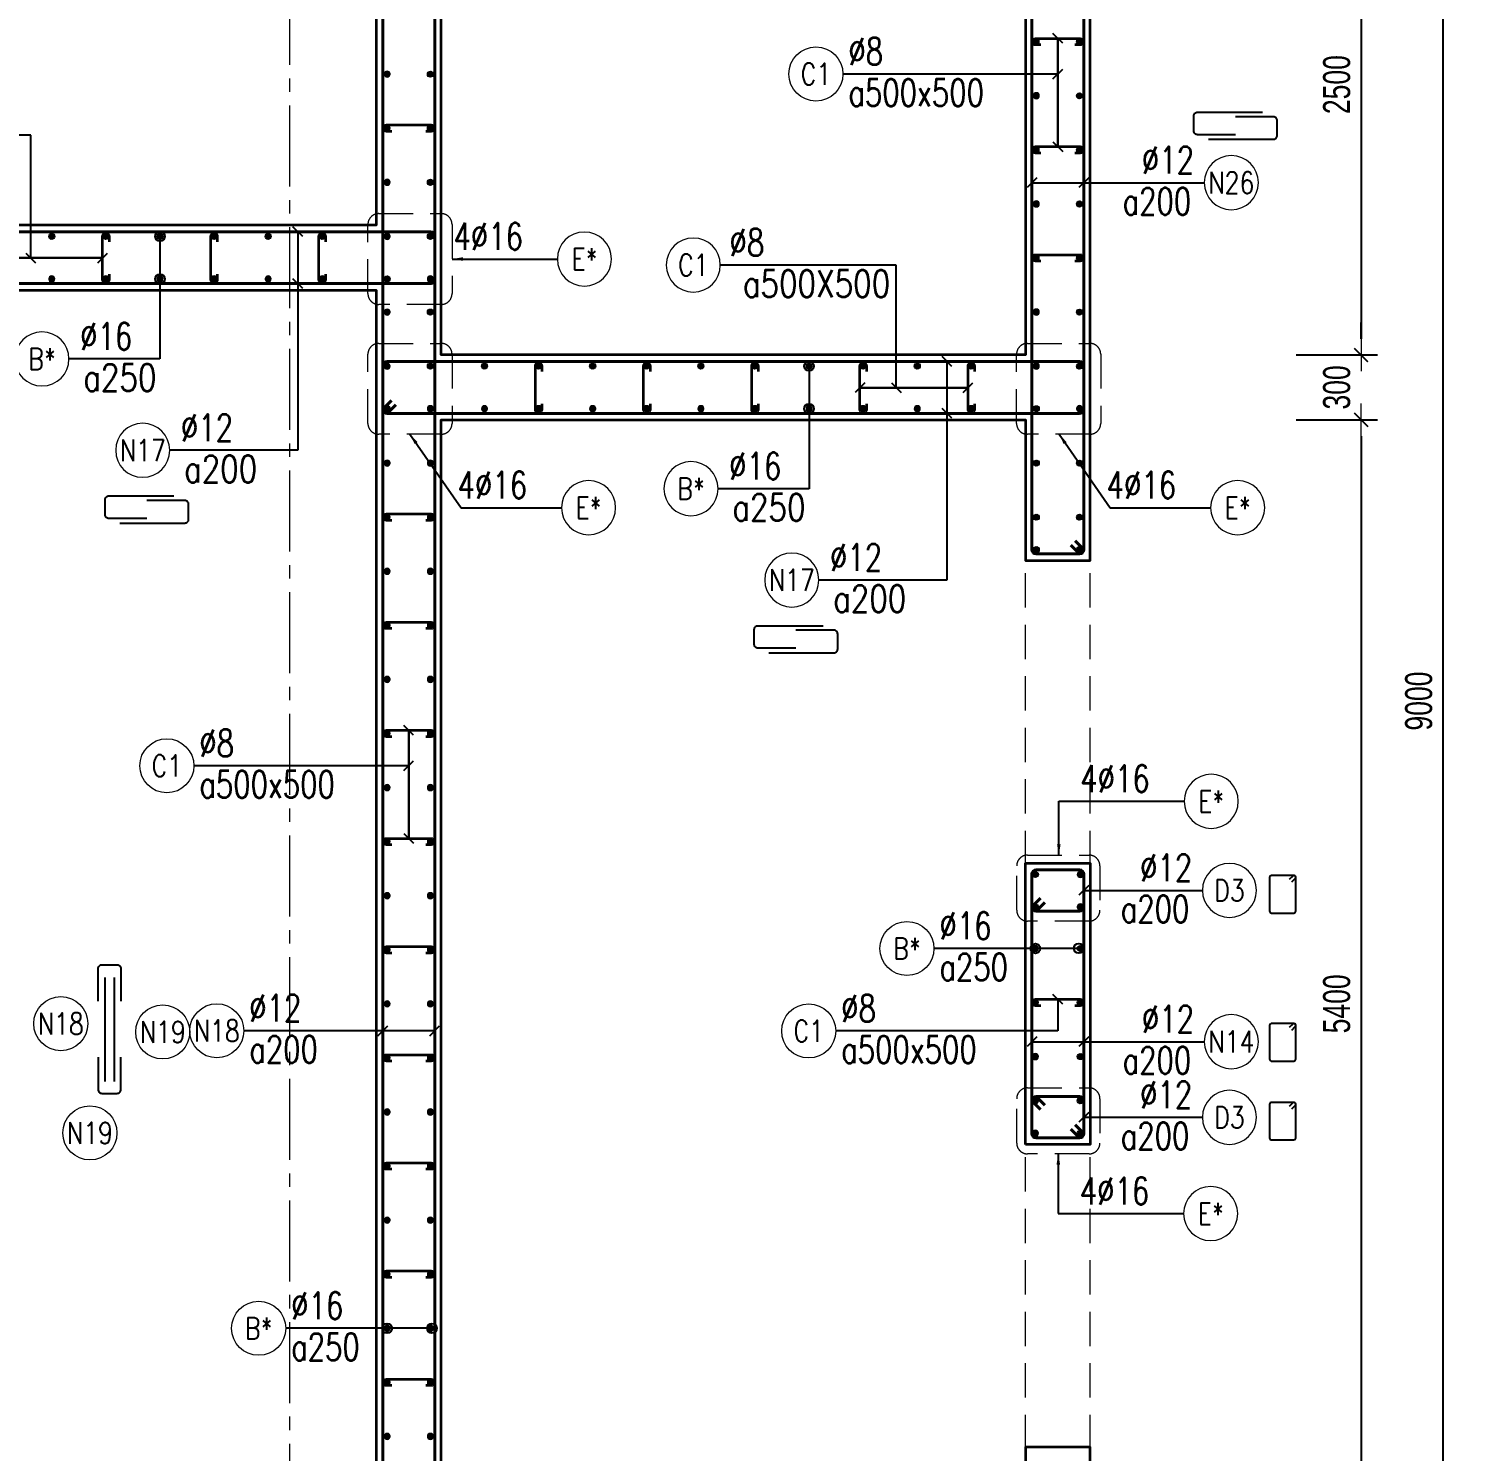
# Model space of a CAD drawing. Header units: millimetres. Extents: x 738475 to 1279438, y -34239 to 156422.
# Drawn here: x 1072451 to 1079064, y 64601 to 71179 of the extents above; entities that cross this region are included whole.
import ezdxf
from ezdxf.enums import TextEntityAlignment as Align

# ---------------------------------------------------------------- set-up
doc = ezdxf.new("R2010")
doc.units = ezdxf.units.MM
doc.header["$MEASUREMENT"] = 0
for name, pattern in [('HIDDEN', [9.525, 6.35, -3.175]), ('HIDDEN2', [4.7625, 3.175, -1.5875]), ('HT_Grid$0$CENTER2', [1.125, 0.75, -0.125, 0.125, -0.125])]:
    doc.linetypes.add(name, pattern=pattern)
doc.layers.get('0').update_dxf_attribs({"lineweight": 20})
doc.layers.get('Defpoints').update_dxf_attribs({"color": 151, "lineweight": 9})
for name, color, linetype in [('Hidden', 9, 'HIDDEN'), ('Leader', 6, 'Continuous'), ('Ligature', 1, 'Continuous')]:
    doc.layers.add(name, color=color, linetype=linetype)
for name, color, linetype, lineweight in [('HT_Grid$0$NDC_S_AXIS', 5, 'HT_Grid$0$CENTER2', 13), ('KC-LEADER', 153, 'Continuous', 18), ('KC-THEP', 6, 'Continuous', 40), ('NDC_S_BEAM', 3, 'HIDDEN2', 20), ('NDC_S_DIM', 1, 'Continuous', 15), ('NDC_S_HIDDEN', 8, 'HIDDEN2', 13), ('NDC_S_LEADER', 1, 'Continuous', 15), ('NDC_S_REBAR', 4, 'Continuous', 35), ('NDC_S_STIRRUP', 4, 'Continuous', 40), ('NDC_S_VN TEXT', 7, 'Continuous', 20), ('NDC_S_WALL', 6, 'Continuous', 35)]:
    doc.layers.add(name, color=color, linetype=linetype, lineweight=lineweight)
doc.styles.add('NDC_ARIAL', font='arial.ttf', dxfattribs={"width": 0.85})
doc.styles.add('NDC_DIM', font='', dxfattribs={"width": 0.75})
doc.styles.add('NDC_EN TXT', font='romans.shx', dxfattribs={"width": 0.8})
doc.styles.get('NDC_DIM').set_extended_font_data('Dotum')
doc.dimstyles.new('NDC_1-50', dxfattribs={"dimscale": 50, "dimtxt": 2.5, "dimasz": 1, "dimexe": 1.5, "dimexo": 0, "dimgap": 0.8, "dimtad": 1, "dimdec": 0, "dimdsep": 46, "dimtxsty": 'NDC_ARIAL', "dimblk": 'DIMMARK', "dimcen": 49999.938995, "dimdle": 1.5, "dimclrd": 1, "dimclre": 1, "dimclrt": 3, "dimadec": 0, "dimazin": 0, "dimtfac": 1, "dimtdec": 0, "dimtix": 1, "dimtmove": 2, "dimatfit": 3, "dimfxl": 1, "dimarcsym": 0})
doc.dimstyles.new('NDC_dim_30', dxfattribs={"dimscale": 30, "dimtxt": 2.5, "dimasz": 1.5, "dimexe": 1.5, "dimexo": 2.5, "dimgap": 1, "dimtad": 1, "dimdec": 0, "dimzin": 0, "dimdsep": 46, "dimtxsty": 'NDC_DIM', "dimblk": 'DIMMARK', "dimcen": 0.09, "dimdle": 1.2, "dimclrd": 1, "dimclre": 1, "dimclrt": 3, "dimadec": 0, "dimazin": 0, "dimtfac": 1, "dimtdec": 0, "dimtix": 1, "dimtofl": 0, "dimtmove": 0, "dimatfit": 3, "dimfxl": 6, "dimfxlon": 1, "dimtolj": 1, "dimtzin": 0, "dimarcsym": 0})
doc.dimstyles.new('NDC_dim_50', dxfattribs={"dimscale": 50, "dimtxt": 2.5, "dimasz": 1.5, "dimexe": 1.5, "dimexo": 2.5, "dimgap": 1, "dimtad": 1, "dimdec": 0, "dimzin": 0, "dimdsep": 46, "dimtxsty": 'NDC_DIM', "dimblk": 'DIMMARK', "dimcen": 0.09, "dimdle": 1.2, "dimclrd": 1, "dimclre": 1, "dimclrt": 3, "dimadec": 0, "dimazin": 0, "dimtfac": 1, "dimtdec": 0, "dimtix": 1, "dimtofl": 0, "dimtmove": 0, "dimatfit": 3, "dimfxl": 6, "dimfxlon": 1, "dimtolj": 1, "dimtzin": 0, "dimarcsym": 0})

# ---------------------------------------------------------------- blocks, each defined once
blk = doc.blocks.new('THEP')
at = {"layer": 'KC-LEADER', "color": 6}
blk.add_circle((0, 0), 14, dxfattribs=at)
at = {"layer": 'KC-THEP'}
for p, q in [((-14, 0), (14, 0)), ((9.9, 9.9), (-9.9, -9.9)), ((-9.9, 9.9), (9.9, -9.9)), ((0, 14), (0, -14))]:
    blk.add_line(p, q, dxfattribs=at)
blk = doc.blocks.new('DIMMARK')
at = {"layer": 'NDC_S_DIM', "color": 1}
blk.add_line((-1.5, 0), (1, 0), dxfattribs=at)
at = {"layer": 'NDC_S_DIM', "color": 2, "const_width": 0.1}
blk.add_lwpolyline([(-0.424, -0.424), (0.424, 0.424)], dxfattribs=at)
blk = doc.blocks.new('*U10')
blk.add_circle((2.5, 0), 2.5)
at = {"layer": 'NDC_S_VN TEXT', "color": 3, "style": 'NDC_EN TXT'}
for tag, width, p in [('DK2', 0.75, (-0.85, 0.85)), ('KC2', 0.8, (-0.85, -2.97))]:
    blk.add_attdef(tag, text='', height=2.5, dxfattribs=dict(at, width=width)).set_placement(p, align=Align.RIGHT)
at = {"layer": 'NDC_S_VN TEXT', "color": 7, "style": 'NDC_EN TXT', "width": 0.8}
blk.add_attdef('SH3', text='', height=2, dxfattribs=at).set_placement((2.5, 0), align=Align.MIDDLE)
blk = doc.blocks.new('A$C72321851')
at = {"layer": 'Ligature'}
for points in [[(-60.9, -129.3), (-60.9, 170.9, -0.414214), (-43.3, 188.5), (25.8, 188.5, -0.414214), (43.4, 170.9), (43.4, -4.3)], [(-39.7, -4.3), (-39.7, -179.5, 0.414214), (-22.1, -197.1), (47, -197.1, 0.414214), (64.6, -179.5), (64.6, 120.7)]]:
    blk.add_lwpolyline(points, format="xyb", dxfattribs=at)
blk = doc.blocks.new('*U13')
blk.add_circle((-2.5, 0), 2.5)
at = {"layer": 'NDC_S_VN TEXT', "color": 3, "style": 'NDC_EN TXT', "width": 0.75}
blk.add_attdef('DK1', (0.5, 0.85), '', height=2.5, dxfattribs=at)
at = {"layer": 'NDC_S_VN TEXT', "color": 7, "style": 'NDC_EN TXT', "width": 0.8}
blk.add_attdef('SH2', text='', height=2, dxfattribs=at).set_placement((-2.5, 0), align=Align.MIDDLE)
blk = doc.blocks.new('*U11')
blk.add_circle((-2.5, 0), 2.5)
at = {"layer": 'NDC_S_VN TEXT', "color": 3, "style": 'NDC_EN TXT', "width": 0.75}
for tag, p in [('DK1', (0.5, 0.85)), ('KC1', (0.5, -2.97))]:
    blk.add_attdef(tag, p, '', height=2.5, dxfattribs=at)
at = {"layer": 'NDC_S_VN TEXT', "color": 7, "style": 'NDC_EN TXT', "width": 0.8}
blk.add_attdef('SH2', text='', height=2, dxfattribs=at).set_placement((-2.5, 0), align=Align.MIDDLE)
blk = doc.blocks.new('*U12')
blk.add_circle((-2.5, 0), 2.5)
at = {"layer": 'NDC_S_VN TEXT', "color": 3, "style": 'NDC_EN TXT', "width": 0.75}
for tag, p in [('DK1', (0.5, 0.85)), ('KC1', (0.5, -2.97))]:
    blk.add_attdef(tag, p, '', height=2.5, dxfattribs=at)
at = {"layer": 'NDC_S_VN TEXT', "color": 7, "style": 'NDC_EN TXT', "width": 0.8}
blk.add_attdef('SH2', text='', height=2, dxfattribs=at).set_placement((-2.5, 0), align=Align.MIDDLE)
blk = doc.blocks.new('A$C7BC65A55')
at = {"layer": 'Ligature'}
for p, q in [((-15.2, 372, 0), (-15.2, 38.5, 0)), ((15.2, 372, 0), (15.2, 38.5, 0))]:
    blk.add_line(p, q, dxfattribs=at)
for points in [[(-36.2, 296.5), (-36.2, 400.9, -0.414214), (-24, 413.1), (24, 413.1, -0.414214), (36.2, 400.9), (36.2, 296.5)], [(-36.2, 116.5), (-36.2, 12.2, 0.414214), (-24, 0), (24, 0, 0.414214), (36.2, 12.2), (36.2, 116.5)]]:
    blk.add_lwpolyline(points, format="xyb", dxfattribs=at)
blk = doc.blocks.new('*D657')
at = {"layer": 'Defpoints', "color": 0, "transparency": 16777216}
for p in [(1077358.2, 68801.7), (1077058.2, 64051.7), (1077358.2, 62389.7)]:
    blk.add_point(p, dxfattribs=at)
at = {"layer": 'NDC_S_DIM', "color": 1, "lineweight": -2, "transparency": 16777216}
for p, q in [((1077058.2, 62689.7), (1077058.2, 62314.7)), ((1077358.2, 62689.7), (1077358.2, 62314.7)), ((1076983.2, 62389.7), (1076908.2, 62389.7)), ((1077433.2, 62389.7), (1077508.2, 62389.7))]:
    blk.add_line(p, q, dxfattribs=at)
at = {"layer": 'NDC_S_DIM', "color": 1, "lineweight": -2, "transparency": 16777216, "xscale": 75, "yscale": 75, "zscale": 75}
blk.add_blockref('DIMMARK', (1077058.2, 62389.7), dxfattribs=at)
at = {"layer": 'NDC_S_DIM', "color": 1, "lineweight": -2, "transparency": 16777216, "xscale": 75, "yscale": 75, "zscale": 75, "rotation": 180}
blk.add_blockref('DIMMARK', (1077358.2, 62389.7), dxfattribs=at)
at = {"layer": 'NDC_S_DIM', "color": 3, "transparency": 16777216, "insert": (1077208.2, 62502.3), "char_height": 125, "attachment_point": 5, "style": 'NDC_DIM'}
blk.add_mtext('\\A1;300', dxfattribs=at)
blk = doc.blocks.new('*D664')
at = {"layer": 'Defpoints', "color": 0, "transparency": 16777216}
for p in [(1077358.2, 72570), (1078989.1, 72570), (1077358.2, 63570)]:
    blk.add_point(p, dxfattribs=at)
at = {"layer": 'NDC_S_DIM', "color": 1, "lineweight": -2, "transparency": 16777216}
for p, q in [((1078689.1, 72570), (1079064.1, 72570)), ((1078989.1, 63645), (1078989.1, 72495)), ((1078689.1, 63570), (1079064.1, 63570))]:
    blk.add_line(p, q, dxfattribs=at)
at = {"layer": 'NDC_S_DIM', "color": 1, "lineweight": -2, "transparency": 16777216, "xscale": 75, "yscale": 75, "zscale": 75}
for p, rotation in [((1078989.1, 72570), 90), ((1078989.1, 63570), 270)]:
    blk.add_blockref('DIMMARK', p, dxfattribs=dict(at, rotation=rotation))
at = {"layer": 'NDC_S_DIM', "color": 3, "transparency": 16777216, "insert": (1078876.5, 68070), "char_height": 125, "attachment_point": 5, "rotation": 90, "style": 'NDC_DIM'}
blk.add_mtext('\\A1;9000', dxfattribs=at)
blk = doc.blocks.new('*D685')
at = {"layer": 'Defpoints', "color": 0, "ltscale": 200, "transparency": 16777216}
for p in [(1077058.2, 72170), (1077058.2, 69670), (1078610, 69670)]:
    blk.add_point(p, dxfattribs=at)
at = {"layer": 'NDC_S_DIM', "color": 1, "lineweight": -2, "ltscale": 200, "transparency": 16777216}
for p, q in [((1078310, 72170), (1078685, 72170)), ((1078610, 72095), (1078610, 69745)), ((1078310, 69670), (1078685, 69670))]:
    blk.add_line(p, q, dxfattribs=at)
at = {"layer": 'NDC_S_DIM', "color": 1, "lineweight": -2, "ltscale": 200, "transparency": 16777216, "xscale": 75, "yscale": 75, "zscale": 75}
for p, rotation in [((1078610, 72170), 90), ((1078610, 69670), 270)]:
    blk.add_blockref('DIMMARK', p, dxfattribs=dict(at, rotation=rotation))
at = {"layer": 'NDC_S_DIM', "color": 3, "ltscale": 200, "transparency": 16777216, "insert": (1078497.4, 70920), "char_height": 125, "attachment_point": 5, "rotation": 90, "style": 'NDC_DIM'}
blk.add_mtext('\\A1;2500', dxfattribs=at)
blk = doc.blocks.new('*D686')
at = {"layer": 'Defpoints', "color": 0, "ltscale": 200, "transparency": 16777216}
for p in [(1077058.2, 69670), (1077058.2, 69370), (1078610, 69370)]:
    blk.add_point(p, dxfattribs=at)
at = {"layer": 'NDC_S_DIM', "color": 1, "lineweight": -2, "ltscale": 200, "transparency": 16777216}
for p, q in [((1078610, 69745), (1078610, 69820)), ((1078310, 69670), (1078685, 69670)), ((1078310, 69370), (1078685, 69370)), ((1078610, 69295), (1078610, 69220))]:
    blk.add_line(p, q, dxfattribs=at)
at = {"layer": 'NDC_S_DIM', "color": 1, "lineweight": -2, "ltscale": 200, "transparency": 16777216, "xscale": 75, "yscale": 75, "zscale": 75}
for p, rotation in [((1078610, 69670), 270), ((1078610, 69370), 90)]:
    blk.add_blockref('DIMMARK', p, dxfattribs=dict(at, rotation=rotation))
at = {"layer": 'NDC_S_DIM', "color": 3, "ltscale": 200, "transparency": 16777216, "insert": (1078497.4, 69520), "char_height": 125, "attachment_point": 5, "rotation": 90, "style": 'NDC_DIM'}
blk.add_mtext('\\A1;300', dxfattribs=at)
blk = doc.blocks.new('*D687')
at = {"layer": 'Defpoints', "color": 0, "ltscale": 200, "transparency": 16777216}
for p in [(1077058.2, 69370), (1077058.2, 63970), (1078610, 63970)]:
    blk.add_point(p, dxfattribs=at)
at = {"layer": 'NDC_S_DIM', "color": 1, "lineweight": -2, "ltscale": 200, "transparency": 16777216}
for p, q in [((1078310, 69370), (1078685, 69370)), ((1078610, 69295), (1078610, 64045)), ((1078310, 63970), (1078685, 63970))]:
    blk.add_line(p, q, dxfattribs=at)
at = {"layer": 'NDC_S_DIM', "color": 1, "lineweight": -2, "ltscale": 200, "transparency": 16777216, "xscale": 75, "yscale": 75, "zscale": 75}
for p, rotation in [((1078610, 69370), 90), ((1078610, 63970), 270)]:
    blk.add_blockref('DIMMARK', p, dxfattribs=dict(at, rotation=rotation))
at = {"layer": 'NDC_S_DIM', "color": 3, "ltscale": 200, "transparency": 16777216, "insert": (1078497.4, 66670), "char_height": 125, "attachment_point": 5, "rotation": 90, "style": 'NDC_DIM'}
blk.add_mtext('\\A1;5400', dxfattribs=at)

msp = doc.modelspace()

# ---------------------------------------------------------------- linework, layer by layer
for centre in [(1072599.925, 66578.44), (1073070.894, 66540.28), (1072734.373, 66073.437)]:
    msp.add_circle(centre, 125)
at = {"layer": 'HT_Grid$0$NDC_S_AXIS', "ltscale": 500}
msp.add_line((1073658.224, 62011.44), (1073658.224, 74287.554), dxfattribs=at)
at = {"layer": 'Ligature'}
for points in [[(1078289.414, 67233.525), (1078305.379, 67249.491, 0.66817864), (1078299.606, 67263.429), (1078194.977, 67263.429, 0.41421356), (1078186.812, 67255.264), (1078186.812, 67098.156, 0.41421356), (1078194.977, 67089.992), (1078299.606, 67089.992, 0.41421356), (1078307.771, 67098.156), (1078307.771, 67255.264, 0.66817864), (1078293.833, 67261.037), (1078277.867, 67245.071)], [(1078289.385, 66549.096), (1078305.351, 66565.061, 0.66817864), (1078299.578, 66579), (1078194.949, 66579, 0.41421356), (1078186.784, 66570.835), (1078186.784, 66413.727, 0.41421356), (1078194.949, 66405.562), (1078299.578, 66405.562, 0.41421356), (1078307.743, 66413.727), (1078307.743, 66570.835, 0.66817864), (1078293.804, 66576.608), (1078277.839, 66560.642)], [(1078289.385, 66184.495), (1078305.351, 66200.46, 0.66817864), (1078299.578, 66214.399), (1078194.949, 66214.399, 0.41421356), (1078186.784, 66206.234), (1078186.784, 66049.126, 0.41421356), (1078194.949, 66040.961), (1078299.578, 66040.961, 0.41421356), (1078307.743, 66049.126), (1078307.743, 66206.234, 0.66817864), (1078293.804, 66212.007), (1078277.839, 66196.041)]]:
    msp.add_lwpolyline(points, format="xyb", dxfattribs=at)
at = {"layer": 'NDC_S_BEAM', "ltscale": 50}
for p, q in [((1077058.224, 67311.705), (1077058.224, 68711.705)), ((1077358.224, 67311.705), (1077358.224, 68711.705)), ((1077058.224, 64611.705), (1077058.224, 66011.705)), ((1077358.224, 64611.705), (1077358.224, 66011.705))]:
    msp.add_line(p, q, dxfattribs=at)
at = {"layer": 'NDC_S_HIDDEN', "ltscale": 50}
for points in [[(1074069.271, 70323.449), (1074358.224, 70323.449, -0.41421356), (1074408.224, 70273.449), (1074408.224, 69953.711, -0.41421356), (1074358.224, 69903.711), (1074069.271, 69903.711, -0.41421356), (1074019.271, 69953.711), (1074019.271, 70273.449, -0.41421356)], [(1074069.271, 69723.449), (1074358.224, 69723.449, -0.41421356), (1074408.224, 69673.449), (1074408.224, 69353.711, -0.41421356), (1074358.224, 69303.711), (1074069.271, 69303.711, -0.41421356), (1074019.271, 69353.711), (1074019.271, 69673.449, -0.41421356)], [(1077067.389, 69723.449), (1077356.342, 69723.449, -0.41421356), (1077406.342, 69673.449), (1077406.342, 69353.711, -0.41421356), (1077356.342, 69303.711), (1077067.389, 69303.711, -0.41421356), (1077017.389, 69353.711), (1077017.389, 69673.449, -0.41421356)], [(1077067.957, 67357.65), (1077352.714, 67357.65, -0.41421356), (1077402.714, 67307.65), (1077402.714, 67102.643, -0.41421356), (1077352.714, 67052.643), (1077067.957, 67052.643, -0.41421356), (1077017.957, 67102.643), (1077017.957, 67307.65, -0.41421356)], [(1077067.957, 66281.54), (1077352.714, 66281.54, -0.41421356), (1077402.714, 66231.54), (1077402.714, 66026.532, -0.41421356), (1077352.714, 65976.532), (1077067.957, 65976.532, -0.41421356), (1077017.957, 66026.532), (1077017.957, 66231.54, -0.41421356)]]:
    msp.add_lwpolyline(points, format="xyb", close=True, dxfattribs=at)
at = {"layer": 'NDC_S_REBAR'}
for points in [[(1077129.762, 71103.464), (1077104.762, 71103.464, -1), (1077104.762, 71133.464), (1077311.786, 71133.464, -1), (1077311.786, 71103.464), (1077286.786, 71103.464)], [(1074129.651, 70703.464), (1074104.651, 70703.464, -1), (1074104.651, 70733.464), (1074311.675, 70733.464, -1), (1074311.675, 70703.464), (1074286.675, 70703.464)], [(1077129.762, 70603.464), (1077104.762, 70603.464, -1), (1077104.762, 70633.464), (1077311.786, 70633.464, -1), (1077311.786, 70603.464), (1077286.786, 70603.464)], [(1072823.224, 70043.464), (1072823.224, 70018.464, -1), (1072793.224, 70018.464), (1072793.224, 70218.464, -1), (1072823.224, 70218.464), (1072823.224, 70193.464)], [(1073323.224, 70043.464), (1073323.224, 70018.464, -1), (1073293.224, 70018.464), (1073293.224, 70218.464, -1), (1073323.224, 70218.464), (1073323.224, 70193.464)], [(1073823.224, 70043.464), (1073823.224, 70018.464, -1), (1073793.224, 70018.464), (1073793.224, 70218.464, -1), (1073823.224, 70218.464), (1073823.224, 70193.464)], [(1077129.762, 70103.464), (1077104.762, 70103.464, -1), (1077104.762, 70133.464), (1077311.786, 70133.464, -1), (1077311.786, 70103.464), (1077286.786, 70103.464)], [(1074823.224, 69443.464), (1074823.224, 69418.464, -1), (1074793.224, 69418.464), (1074793.224, 69618.464, -1), (1074823.224, 69618.464), (1074823.224, 69593.464)], [(1075323.224, 69443.464), (1075323.224, 69418.464, -1), (1075293.224, 69418.464), (1075293.224, 69618.464, -1), (1075323.224, 69618.464), (1075323.224, 69593.464)], [(1075823.224, 69443.464), (1075823.224, 69418.464, -1), (1075793.224, 69418.464), (1075793.224, 69618.464, -1), (1075823.224, 69618.464), (1075823.224, 69593.464)], [(1076323.224, 69443.464), (1076323.224, 69418.464, -1), (1076293.224, 69418.464), (1076293.224, 69618.464, -1), (1076323.224, 69618.464), (1076323.224, 69593.464)], [(1076823.224, 69443.464), (1076823.224, 69418.464, -1), (1076793.224, 69418.464), (1076793.224, 69618.464, -1), (1076823.224, 69618.464), (1076823.224, 69593.464)], [(1074129.762, 68905.011), (1074104.762, 68905.011, -1), (1074104.762, 68935.011), (1074311.786, 68935.011, -1), (1074311.786, 68905.011), (1074286.786, 68905.011)], [(1074129.762, 68405.011), (1074104.762, 68405.011, -1), (1074104.762, 68435.011), (1074311.786, 68435.011, -1), (1074311.786, 68405.011), (1074286.786, 68405.011)], [(1074129.762, 67905.011), (1074104.762, 67905.011, -1), (1074104.762, 67935.011), (1074311.786, 67935.011, -1), (1074311.786, 67905.011), (1074286.786, 67905.011)], [(1074129.762, 67405.011), (1074104.762, 67405.011, -1), (1074104.762, 67435.011), (1074311.786, 67435.011, -1), (1074311.786, 67405.011), (1074286.786, 67405.011)], [(1074129.762, 66905.011), (1074104.762, 66905.011, -1), (1074104.762, 66935.011), (1074311.786, 66935.011, -1), (1074311.786, 66905.011), (1074286.786, 66905.011)], [(1077129.712, 66660.988), (1077104.712, 66660.988, -1), (1077104.712, 66690.988), (1077311.736, 66690.988, -1), (1077311.736, 66660.988), (1077286.736, 66660.988)], [(1074129.762, 66405.011), (1074104.762, 66405.011, -1), (1074104.762, 66435.011), (1074311.786, 66435.011, -1), (1074311.786, 66405.011), (1074286.786, 66405.011)], [(1074129.762, 65905.011), (1074104.762, 65905.011, -1), (1074104.762, 65935.011), (1074311.786, 65935.011, -1), (1074311.786, 65905.011), (1074286.786, 65905.011)], [(1074129.762, 65405.011), (1074104.762, 65405.011, -1), (1074104.762, 65435.011), (1074311.786, 65435.011, -1), (1074311.786, 65405.011), (1074286.786, 65405.011)], [(1074129.762, 64905.011), (1074104.762, 64905.011, -1), (1074104.762, 64935.011), (1074311.786, 64935.011, -1), (1074311.786, 64905.011), (1074286.786, 64905.011)]]:
    msp.add_lwpolyline(points, format="xyb", dxfattribs=at)
at = {"layer": 'NDC_S_STIRRUP'}
for points in [[(1074288.224, 63560.011), (1074328.224, 63520.011, -0.41421356), (1074308.224, 63500.011), (1074108.224, 63500.011, -0.41421356), (1074088.224, 63520.011), (1074088.224, 72620.011, -0.41421356), (1074108.224, 72640.011), (1074308.224, 72640.011, -0.41421356), (1074328.224, 72620.011), (1074328.224, 63520.011, -0.41421356), (1074308.224, 63500.011), (1074268.224, 63540.011)], [(1077288.224, 68810.011), (1077328.224, 68770.011, -0.41421356), (1077308.224, 68750.011), (1077108.224, 68750.011, -0.41421356), (1077088.224, 68770.011), (1077088.224, 72620.011, -0.41421356), (1077108.224, 72640.011), (1077308.224, 72640.011, -0.41421356), (1077328.224, 72620.011), (1077328.224, 68770.011, -0.41421356), (1077308.224, 68750.011), (1077268.224, 68790.011)], [(1071048.224, 70040.011), (1071008.224, 70000.011, -0.41421356), (1070988.224, 70020.011), (1070988.224, 70220.011, -0.41421356), (1071008.224, 70240.011), (1074308.196, 70240.011, -0.41421356), (1074328.196, 70220.011), (1074328.196, 70020.011, -0.41435759), (1074308.196, 70000.011), (1071008.224, 70000.011, -0.41421356), (1070988.224, 70020.011), (1071028.224, 70060.011)], [(1074148.224, 69440.011), (1074108.224, 69400.011, -0.41421356), (1074088.224, 69420.011), (1074088.224, 69620.011, -0.41421356), (1074108.224, 69640.011), (1077308.224, 69640.011, -0.41421356), (1077328.224, 69620.011), (1077328.224, 69420.011, -0.41435759), (1077308.224, 69400.011), (1074108.224, 69400.011, -0.41421356), (1074088.224, 69420.011), (1074128.224, 69460.011)], [(1077128.224, 67159.041), (1077088.224, 67119.041, 0.41421356), (1077108.224, 67099.041), (1077308.224, 67099.041, 0.41421356), (1077328.224, 67119.041), (1077328.224, 67270.011, 0.41421356), (1077308.224, 67290.011), (1077108.224, 67290.011, 0.41421356), (1077088.224, 67270.011), (1077088.224, 67119.041, 0.41421356), (1077108.224, 67099.041), (1077148.224, 67139.041)], [(1077288.252, 66110.011), (1077328.252, 66070.011, -0.41421356), (1077308.252, 66050.011), (1077108.252, 66050.011, -0.41421356), (1077088.252, 66070.011), (1077088.252, 67270.011, -0.41421356), (1077108.252, 67290.011), (1077308.252, 67290.011, -0.41421356), (1077328.252, 67270.011), (1077328.252, 66070.011, -0.41421356), (1077308.252, 66050.011), (1077268.252, 66090.011)], [(1077128.224, 66180.981), (1077088.224, 66220.981, -0.41421356), (1077108.224, 66240.981), (1077308.224, 66240.981, -0.41421356), (1077328.224, 66220.981), (1077328.224, 66070.011, -0.41421356), (1077308.224, 66050.011), (1077108.224, 66050.011, -0.41421356), (1077088.224, 66070.011), (1077088.224, 66220.981, -0.41421356), (1077108.224, 66240.981), (1077148.224, 66200.981)]]:
    msp.add_lwpolyline(points, format="xyb", dxfattribs=at)
at = {"layer": 'NDC_S_WALL'}
for points in [[(1069758.224, 63470.011), (1077358.224, 63470.011), (1077358.224, 64620.011), (1077058.224, 64620.011), (1077058.224, 63970.011), (1074358.224, 63970.011), (1074358.224, 69370.011), (1077058.224, 69370.011), (1077058.224, 68720.011), (1077358.224, 68720.011), (1077358.224, 72670.011), (1076258.224, 72670.011), (1076258.224, 72170.011), (1077058.224, 72170.011), (1077058.224, 69670.011), (1074358.224, 69670.011), (1074358.224, 72170.011), (1075158.224, 72170.011), (1075158.224, 72670.011), (1073108.224, 72670.011), (1073108.224, 72170.011), (1074058.224, 72170.011), (1074058.224, 70270.011), (1071258.224, 70270.011)], [(1071258.224, 69970.011), (1074058.224, 69970.011), (1074058.224, 63970.011), (1069758.224, 63970.011)], [(1077058.224, 66020.011), (1077058.224, 67320.011), (1077358.224, 67320.011), (1077358.224, 66020.011), (1077058.224, 66020.011)]]:
    msp.add_lwpolyline(points, dxfattribs=at)

# ---------------------------------------------------------------- block references
at = {"layer": 'Hidden', "xscale": 1.44, "yscale": 1.44, "zscale": 1.44}
msp.add_blockref('A$C7BC65A55', (1072825.005, 66256.16, 0.03), dxfattribs=at)
at = {"layer": 'KC-THEP', "xscale": -1}
for p, rotation in [((1077108.224, 71118.464), 170.331435563619), ((1074108.224, 70968.464), 170.331435563619), ((1077108.224, 70868.464), 170.331435563619), ((1074108.224, 70718.464), 170.331435563619), ((1077108.224, 70618.464), 170.331435563619), ((1074108.224, 70468.464), 170.331435563619), ((1077108.224, 70368.464), 170.331435563619), ((1074108.224, 70218.464), 170.331435563619), ((1077108.224, 70118.464), 170.331435563619), ((1072558.224, 70021.557), 350.3314355636191), ((1072808.224, 70021.557), 350.3314355636191), ((1073058.224, 70021.557), 350.3314355636191), ((1073308.224, 70021.557), 350.3314355636191), ((1073558.224, 70021.557), 350.3314355636191), ((1073808.224, 70021.557), 350.3314355636191), ((1074308.196, 70021.858), 170.331435563619), ((1074108.252, 69868.163), 350.3314355636191), ((1077108.224, 69868.464), 170.331435563619), ((1074108.252, 69618.163), 350.3314355636191), ((1077108.224, 69618.464), 170.331435563619), ((1074308.224, 69421.557), 350.3314355636191), ((1074558.224, 69421.557), 350.3314355636191), ((1074808.224, 69421.557), 350.3314355636191), ((1075058.224, 69421.557), 350.3314355636191), ((1075308.224, 69421.557), 350.3314355636191), ((1075558.224, 69421.557), 350.3314355636191), ((1075808.224, 69421.557), 350.3314355636191), ((1076058.224, 69421.557), 350.3314355636191), ((1076308.224, 69421.557), 350.3314355636191), ((1076558.224, 69421.557), 350.3314355636191), ((1076808.224, 69421.557), 350.3314355636191), ((1077308.196, 69421.858), 170.331435563619), ((1074108.335, 69170.011), 350.3314355636191), ((1074308.335, 69170.011), 350.3314355636191), ((1074108.335, 68920.011), 350.3314355636191), ((1074308.335, 68920.011), 350.3314355636191), ((1074108.335, 68670.011), 350.3314355636191), ((1074308.335, 68670.011), 350.3314355636191), ((1074108.335, 68420.011), 350.3314355636191), ((1074308.335, 68420.011), 350.3314355636191), ((1074108.335, 68170.011), 350.3314355636191), ((1074308.335, 68170.011), 350.3314355636191), ((1074108.335, 67920.011), 350.3314355636191), ((1074308.335, 67920.011), 350.3314355636191), ((1074108.335, 67670.011), 350.3314355636191), ((1074308.335, 67670.011), 350.3314355636191), ((1074108.335, 67420.011), 350.3314355636191), ((1074308.335, 67420.011), 350.3314355636191), ((1077311.736, 67268.162), 170.331435563619), ((1074108.335, 67170.011), 350.3314355636191), ((1074308.335, 67170.011), 350.3314355636191), ((1077311.736, 67118.162), 170.331435563619), ((1074108.335, 66920.011), 350.3314355636191), ((1074308.335, 66920.011), 350.3314355636191), ((1077104.712, 66925.988), 350.3314355636191), ((1074108.335, 66670.011), 350.3314355636191), ((1074308.335, 66670.011), 350.3314355636191), ((1077104.712, 66675.988), 350.3314355636191), ((1074108.335, 66420.011), 350.3314355636191), ((1074308.335, 66420.011), 350.3314355636191), ((1077104.712, 66425.988), 350.3314355636191), ((1077104.712, 66221.859), 350.3314355636191), ((1074108.335, 66170.011), 350.3314355636191), ((1074308.335, 66170.011), 350.3314355636191), ((1077104.712, 66071.859), 350.3314355636191), ((1074108.335, 65920.011), 350.3314355636191), ((1074308.335, 65920.011), 350.3314355636191), ((1074108.335, 65670.011), 350.3314355636191), ((1074308.335, 65670.011), 350.3314355636191), ((1074108.335, 65420.011), 350.3314355636191), ((1074308.335, 65420.011), 350.3314355636191), ((1074108.335, 65170.011), 350.3314355636191), ((1074308.335, 65170.011), 350.3314355636191), ((1074108.335, 64920.011), 350.3314355636191), ((1074308.335, 64920.011), 350.3314355636191), ((1074108.335, 64670.011), 350.3314355636191), ((1074308.335, 64670.011), 350.3314355636191)]:
    msp.add_blockref('THEP', p, dxfattribs=dict(at, rotation=rotation))
at = {"layer": 'KC-THEP'}
for p, rotation in [((1077308.196, 71118.163), 9.66856443638095), ((1074308.196, 70968.163), 9.66856443638095), ((1077308.196, 70868.163), 9.66856443638095), ((1074308.196, 70718.163), 9.66856443638095), ((1077308.196, 70618.163), 9.66856443638095), ((1074308.196, 70468.163), 9.66856443638095), ((1077308.196, 70368.163), 9.66856443638095), ((1072558.224, 70218.464), 189.6685644363809), ((1072808.224, 70218.464), 189.6685644363809), ((1073058.224, 70218.464), 189.6685644363809), ((1073308.224, 70218.464), 189.6685644363809), ((1073558.224, 70218.464), 189.6685644363809), ((1073808.224, 70218.464), 189.6685644363809), ((1074308.196, 70218.163), 9.66856443638095), ((1077308.196, 70118.163), 9.66856443638095), ((1074108.224, 70021.557), 9.668564436380898), ((1074308.224, 69868.464), 189.6685644363809), ((1077308.196, 69868.163), 9.66856443638095), ((1074308.224, 69618.464), 189.6685644363809), ((1074558.224, 69618.464), 189.6685644363809), ((1074808.224, 69618.464), 189.6685644363809), ((1075058.224, 69618.464), 189.6685644363809), ((1075308.224, 69618.464), 189.6685644363809), ((1075558.224, 69618.464), 189.6685644363809), ((1075808.224, 69618.464), 189.6685644363809), ((1076058.224, 69618.464), 189.6685644363809), ((1076308.224, 69618.464), 189.6685644363809), ((1076558.224, 69618.464), 189.6685644363809), ((1076808.224, 69618.464), 189.6685644363809), ((1077308.196, 69618.163), 9.66856443638095), ((1074108.252, 69421.858), 189.6685644363809), ((1077108.224, 69421.557), 9.668564436380898), ((1077108.224, 69170.011), 9.668564436380926), ((1077308.224, 69170.011), 9.668564436380926), ((1077108.224, 68920.011), 9.668564436380926), ((1077308.224, 68920.011), 9.668564436380926), ((1077108.224, 68770.011), 9.668564436380926), ((1077308.224, 68770.011), 9.668564436380926), ((1077104.712, 67268.162), 189.6685644363809), ((1077104.712, 67118.162), 189.6685644363809), ((1077311.736, 66925.988), 9.668564436380946), ((1077311.736, 66675.988), 9.668564436380946), ((1077311.736, 66425.988), 9.668564436380946), ((1077311.736, 66221.859), 9.668564436380946), ((1077311.736, 66071.859), 9.668564436380946)]:
    msp.add_blockref('THEP', p, dxfattribs=dict(at, rotation=rotation))
at = {"layer": 'Leader', "xscale": -1, "rotation": 270.0000000000001}
for p in [(1078033.816, 70728.087), (1073002.149, 68953.904), (1076002.149, 68353.904)]:
    msp.add_blockref('A$C72321851', p, dxfattribs=at)
at = {"layer": 'NDC_S_VN TEXT', "xscale": 50, "yscale": 50, "zscale": 50}
for name, p, values in [('*U12', (1076214.961, 70969.102), {'SH2': 'C1', 'DK1': '%%c8', 'KC1': 'a500x500'}), ('*U12', (1073214.961, 67770.649), {'SH2': 'C1', 'DK1': '%%c8', 'KC1': 'a500x500'}), ('*U11', (1076635.765, 66925.988), {'SH2': 'B*', 'DK1': '%%C16', 'KC1': 'a250'}), ('*U11', (1073445.837, 66545.448), {'SH2': 'N18', 'DK1': '%%C12', 'KC1': 'a200'}), ('*U12', (1076181.78, 66544.714), {'SH2': 'C1', 'DK1': '%%c8', 'KC1': 'a500x500'}), ('*U11', (1073639.388, 65170.011), {'SH2': 'B*', 'DK1': '%%C16', 'KC1': 'a250'})]:
    msp.add_blockref(name, p, dxfattribs=at).add_auto_attribs(values)
at = {"layer": 'NDC_S_VN TEXT'}
ref = msp.add_blockref('*U11', (1077885.03, 70466.841), dxfattribs=dict(at, xscale=-50, yscale=50, zscale=50))
ref.add_attrib('SH2', 'N26', dxfattribs={"color": 7, "height": 100, "style": 'NDC_EN TXT', "width": 0.8}).set_placement((1078010.03, 70466.841), align=Align.MIDDLE)
ref.add_attrib('DK1', '%%C12', (1077596.638, 70509.116), dxfattribs={"color": 3, "height": 125, "style": 'NDC_EN TXT', "width": 0.75})
ref.add_attrib('KC1', 'a200', (1077507.352, 70318.214), dxfattribs={"color": 3, "height": 125, "style": 'NDC_EN TXT', "width": 0.75})
ref = msp.add_blockref('*U13', (1074895.019, 70113.58), dxfattribs=dict(at, xscale=-50, yscale=50, zscale=50))
ref.add_attrib('SH2', 'E*', dxfattribs={"color": 7, "height": 100, "style": 'NDC_EN TXT', "width": 0.8}).set_placement((1075020.019, 70113.58), align=Align.MIDDLE)
ref.add_attrib('DK1', '4%%C16', (1074414.662, 70155.855), dxfattribs={"color": 3, "height": 125, "style": 'NDC_EN TXT', "width": 0.75})
ref = msp.add_blockref('*U10', (1075648.2, 70085.806), dxfattribs=dict(at, xscale=-50, yscale=50, zscale=50))
ref.add_attrib('SH3', 'C1', dxfattribs={"color": 7, "height": 100, "style": 'NDC_EN TXT', "width": 0.8}).set_placement((1075523.2, 70085.806), align=Align.MIDDLE)
ref.add_attrib('DK2', '%%c8', dxfattribs={"color": 3, "height": 125, "style": 'NDC_EN TXT', "width": 0.75}).set_placement((1075851.414, 70128.082), align=Align.RIGHT)
ref.add_attrib('KC2', 'a500X500', dxfattribs={"color": 3, "height": 125, "style": 'NDC_EN TXT', "width": 0.8}).set_placement((1076433.557, 69937.179), align=Align.RIGHT)
ref = msp.add_blockref('*U10', (1072637.613, 69651.845), dxfattribs=dict(at, xscale=-50, yscale=50, zscale=50))
ref.add_attrib('SH3', 'B*', dxfattribs={"color": 7, "height": 100, "style": 'NDC_EN TXT', "width": 0.8}).set_placement((1072512.613, 69651.845), align=Align.MIDDLE)
ref.add_attrib('DK2', '%%C16', dxfattribs={"color": 3, "height": 125, "style": 'NDC_EN TXT', "width": 0.75}).set_placement((1072930.113, 69694.12), align=Align.RIGHT)
ref.add_attrib('KC2', 'a250', dxfattribs={"color": 3, "height": 125, "style": 'NDC_EN TXT', "width": 0.8}).set_placement((1073042.017, 69503.218), align=Align.RIGHT)
ref = msp.add_blockref('*U10', (1073103.57, 69229.447), dxfattribs=dict(at, xscale=-50, yscale=50, zscale=50))
ref.add_attrib('SH3', 'N17', dxfattribs={"color": 7, "height": 100, "style": 'NDC_EN TXT', "width": 0.8}).set_placement((1072978.57, 69229.447), align=Align.MIDDLE)
ref.add_attrib('DK2', '%%C12', dxfattribs={"color": 3, "height": 125, "style": 'NDC_EN TXT', "width": 0.75}).set_placement((1073396.07, 69271.722), align=Align.RIGHT)
ref.add_attrib('KC2', 'a200', dxfattribs={"color": 3, "height": 125, "style": 'NDC_EN TXT', "width": 0.8}).set_placement((1073507.975, 69080.82), align=Align.RIGHT)
ref = msp.add_blockref('*U10', (1075637.613, 69051.845), dxfattribs=dict(at, xscale=-50, yscale=50, zscale=50))
ref.add_attrib('SH3', 'B*', dxfattribs={"color": 7, "height": 100, "style": 'NDC_EN TXT', "width": 0.8}).set_placement((1075512.613, 69051.845), align=Align.MIDDLE)
ref.add_attrib('DK2', '%%C16', dxfattribs={"color": 3, "height": 125, "style": 'NDC_EN TXT', "width": 0.75}).set_placement((1075930.113, 69094.12), align=Align.RIGHT)
ref.add_attrib('KC2', 'a250', dxfattribs={"color": 3, "height": 125, "style": 'NDC_EN TXT', "width": 0.8}).set_placement((1076042.017, 68903.218), align=Align.RIGHT)
ref = msp.add_blockref('*U13', (1074914.227, 68963.998), dxfattribs=dict(at, xscale=-50, yscale=50, zscale=50))
ref.add_attrib('SH2', 'E*', dxfattribs={"color": 7, "height": 100, "style": 'NDC_EN TXT', "width": 0.8}).set_placement((1075039.227, 68963.998), align=Align.MIDDLE)
ref.add_attrib('DK1', '4%%C16', (1074433.87, 69006.273), dxfattribs={"color": 3, "height": 125, "style": 'NDC_EN TXT', "width": 0.75})
ref = msp.add_blockref('*U13', (1077914.227, 68963.998), dxfattribs=dict(at, xscale=-50, yscale=50, zscale=50))
ref.add_attrib('SH2', 'E*', dxfattribs={"color": 7, "height": 100, "style": 'NDC_EN TXT', "width": 0.8}).set_placement((1078039.227, 68963.998), align=Align.MIDDLE)
ref.add_attrib('DK1', '4%%C16', (1077433.87, 69006.273), dxfattribs={"color": 3, "height": 125, "style": 'NDC_EN TXT', "width": 0.75})
ref = msp.add_blockref('*U10', (1076103.57, 68629.447), dxfattribs=dict(at, xscale=-50, yscale=50, zscale=50))
ref.add_attrib('SH3', 'N17', dxfattribs={"color": 7, "height": 100, "style": 'NDC_EN TXT', "width": 0.8}).set_placement((1075978.57, 68629.447), align=Align.MIDDLE)
ref.add_attrib('DK2', '%%C12', dxfattribs={"color": 3, "height": 125, "style": 'NDC_EN TXT', "width": 0.75}).set_placement((1076396.07, 68671.722), align=Align.RIGHT)
ref.add_attrib('KC2', 'a200', dxfattribs={"color": 3, "height": 125, "style": 'NDC_EN TXT', "width": 0.8}).set_placement((1076507.975, 68480.82), align=Align.RIGHT)
ref = msp.add_blockref('*U13', (1077792.076, 67606.511), dxfattribs=dict(at, xscale=-50, yscale=50, zscale=50))
ref.add_attrib('SH2', 'E*', dxfattribs={"color": 7, "height": 100, "style": 'NDC_EN TXT', "width": 0.8}).set_placement((1077917.076, 67606.511), align=Align.MIDDLE)
ref.add_attrib('DK1', '4%%C16', (1077311.719, 67648.786), dxfattribs={"color": 3, "height": 125, "style": 'NDC_EN TXT', "width": 0.75})
ref = msp.add_blockref('*U11', (1077876.489, 67194.526), dxfattribs=dict(at, xscale=-50, yscale=50, zscale=50))
ref.add_attrib('SH2', 'D3', dxfattribs={"color": 7, "height": 100, "style": 'NDC_EN TXT', "width": 0.8}).set_placement((1078001.489, 67194.526), align=Align.MIDDLE)
ref.add_attrib('DK1', '%%C12', (1077588.097, 67236.801), dxfattribs={"color": 3, "height": 125, "style": 'NDC_EN TXT', "width": 0.75})
ref.add_attrib('KC1', 'a200', (1077498.811, 67045.899), dxfattribs={"color": 3, "height": 125, "style": 'NDC_EN TXT', "width": 0.75})
ref = msp.add_blockref('*U11', (1077885.059, 66495.192), dxfattribs=dict(at, xscale=-50, yscale=50, zscale=50))
ref.add_attrib('SH2', 'N14', dxfattribs={"color": 7, "height": 100, "style": 'NDC_EN TXT', "width": 0.8}).set_placement((1078010.059, 66495.192), align=Align.MIDDLE)
ref.add_attrib('DK1', '%%C12', (1077596.666, 66537.467), dxfattribs={"color": 3, "height": 125, "style": 'NDC_EN TXT', "width": 0.75})
ref.add_attrib('KC1', 'a200', (1077507.38, 66346.565), dxfattribs={"color": 3, "height": 125, "style": 'NDC_EN TXT', "width": 0.75})
ref = msp.add_blockref('*U11', (1077876.461, 66145.496), dxfattribs=dict(at, xscale=-50, yscale=50, zscale=50))
ref.add_attrib('SH2', 'D3', dxfattribs={"color": 7, "height": 100, "style": 'NDC_EN TXT', "width": 0.8}).set_placement((1078001.461, 66145.496), align=Align.MIDDLE)
ref.add_attrib('DK1', '%%C12', (1077588.068, 66187.771), dxfattribs={"color": 3, "height": 125, "style": 'NDC_EN TXT', "width": 0.75})
ref.add_attrib('KC1', 'a200', (1077498.783, 65996.868), dxfattribs={"color": 3, "height": 125, "style": 'NDC_EN TXT', "width": 0.75})
ref = msp.add_blockref('*U13', (1077789.645, 65700.481), dxfattribs=dict(at, xscale=-50, yscale=50, zscale=50))
ref.add_attrib('SH2', 'E*', dxfattribs={"color": 7, "height": 100, "style": 'NDC_EN TXT', "width": 0.8}).set_placement((1077914.645, 65700.481), align=Align.MIDDLE)
ref.add_attrib('DK1', '4%%C16', (1077309.288, 65742.756), dxfattribs={"color": 3, "height": 125, "style": 'NDC_EN TXT', "width": 0.75})

# ---------------------------------------------------------------- texts
at = {"layer": 'NDC_S_VN TEXT', "color": 7, "style": 'NDC_EN TXT', "width": 0.8}
for tag, p in [('N18', (1072599.925, 66578.44)), ('N19', (1073070.894, 66540.28)), ('N19', (1072734.373, 66073.437))]:
    msp.add_attdef(tag, text='3', height=100, dxfattribs=at).set_placement(p, align=Align.MIDDLE)

# ---------------------------------------------------------------- dimensions: what is measured, and where the dimension line sits
at = {"layer": 'NDC_S_DIM'}
dim = msp.add_linear_dim(base=(1078989.134, 72570.011), p1=(1077358.224, 63570.011), p2=(1077358.224, 72570.011), angle=90, dimstyle='NDC_dim_50', dxfattribs=at)
dim.commit()
dim.dimension.update_dxf_attribs({"geometry": '*D664', "text_midpoint": (1078876.549, 68070.011)})
at = {"layer": 'NDC_S_DIM', "ltscale": 200}
for base, p1, p2, picture, middle in [((1078610.023, 69670.011), (1077058.224, 72170.011), (1077058.224, 69670.011), '*D685', (1078497.438, 70920.011)), ((1078610.023, 69370.011), (1077058.224, 69670.011), (1077058.224, 69370.011), '*D686', (1078497.438, 69520.011)), ((1078610.023, 63970.011), (1077058.224, 69370.011), (1077058.224, 63970.011), '*D687', (1078497.438, 66670.011))]:
    dim = msp.add_linear_dim(base=base, p1=p1, p2=p2, angle=90, dimstyle='NDC_dim_50', override={"dimtmove": 1}, dxfattribs=at)
    dim.commit()
    dim.dimension.update_dxf_attribs({"geometry": picture, "text_midpoint": middle})
at = {"layer": 'NDC_S_DIM'}
dim = msp.add_linear_dim(base=(1077358.224, 62389.712), p1=(1077058.224, 64051.706), p2=(1077358.224, 68801.706), dimstyle='NDC_dim_50', override={"dimtmove": 1}, dxfattribs=at)
dim.commit()
dim.dimension.update_dxf_attribs({"geometry": '*D657', "text_midpoint": (1077208.224, 62502.297)})

# ---------------------------------------------------------------- leaders
at = {"layer": 'NDC_S_LEADER'}
for points, dimstyle, override in [([(1077208.274, 71133.464), (1077208.274, 70633.464)], 'NDC_dim_30', {"dimtad": 0, "dimldrblk": 'Oblique'}), ([(1077208.274, 70633.464), (1077208.274, 71133.464)], 'NDC_dim_30', {"dimtad": 0, "dimldrblk": 'Oblique'}), ([(1077208.274, 70969.102), (1076214.961, 70969.102)], 'NDC_dim_30', {"dimtad": 0, "dimldrblk": 'Oblique'}), ([(1072461.096, 70118.464), (1072461.096, 70685.806), (1071648.2, 70685.806)], 'NDC_dim_30', {"dimtad": 0, "dimldrblk": 'Oblique'}), ([(1077088.196, 70466.66), (1077885.031, 70466.66)], 'NDC_dim_30', {"dimtad": 0, "dimldrblk": 'Oblique'}), ([(1077328.196, 70466.66), (1077885.031, 70466.66)], 'NDC_dim_30', {"dimtad": 0, "dimldrblk": 'Oblique'}), ([(1073058.224, 70218.464), (1073058.224, 69651.664), (1072637.613, 69651.664)], 'NDC_dim_30', {"dimgap": 1, "dimtad": 0, "dimldrblk": 'Origin'}), ([(1073695.317, 70240.011), (1073695.317, 69229.266), (1073103.57, 69229.266)], 'NDC_dim_30', {"dimtad": 0, "dimldrblk": 'Oblique'}), ([(1072293.224, 70118.464), (1072793.224, 70118.464)], 'NDC_dim_30', {"dimtad": 0, "dimldrblk": 'Oblique'}), ([(1072793.224, 70118.464), (1072293.224, 70118.464)], 'NDC_dim_30', {"dimtad": 0, "dimldrblk": 'Oblique'}), ([(1074408.224, 70113.58), (1074895.019, 70113.58)], 'NDC_1-50', {"dimgap": 0.8, "dimtad": 0}), ([(1073058.224, 70021.557), (1073058.224, 69651.664), (1072637.613, 69651.664)], 'NDC_dim_30', {"dimgap": 1, "dimtad": 0, "dimldrblk": 'Origin'}), ([(1076461.096, 69518.464), (1076461.096, 70085.806), (1075648.2, 70085.806)], 'NDC_dim_30', {"dimtad": 0, "dimldrblk": 'Oblique'}), ([(1073695.317, 70000.011), (1073695.317, 69229.266), (1073103.57, 69229.266)], 'NDC_dim_30', {"dimtad": 0, "dimldrblk": 'Oblique'}), ([(1076058.224, 69618.464), (1076058.224, 69051.664), (1075637.613, 69051.664)], 'NDC_dim_30', {"dimgap": 1, "dimtad": 0, "dimldrblk": 'Origin'}), ([(1076695.317, 69640.011), (1076695.317, 68629.266), (1076103.57, 68629.266)], 'NDC_dim_30', {"dimtad": 0, "dimldrblk": 'Oblique'}), ([(1076293.224, 69518.464), (1076793.224, 69518.464)], 'NDC_dim_30', {"dimtad": 0, "dimldrblk": 'Oblique'}), ([(1076793.224, 69518.464), (1076293.224, 69518.464)], 'NDC_dim_30', {"dimtad": 0, "dimldrblk": 'Oblique'}), ([(1076058.224, 69421.557), (1076058.224, 69051.664), (1075637.613, 69051.664)], 'NDC_dim_30', {"dimgap": 1, "dimtad": 0, "dimldrblk": 'Origin'}), ([(1076695.317, 69400.011), (1076695.317, 68629.266), (1076103.57, 68629.266)], 'NDC_dim_30', {"dimtad": 0, "dimldrblk": 'Oblique'}), ([(1074213.748, 69303.711), (1074449.71, 68963.998), (1074914.227, 68963.998)], 'NDC_1-50', {"dimgap": 0.8, "dimtad": 0}), ([(1077213.748, 69303.711), (1077449.71, 68963.998), (1077914.227, 68963.998)], 'NDC_1-50', {"dimgap": 0.8, "dimtad": 0}), ([(1074208.274, 67935.011), (1074208.274, 67435.011)], 'NDC_dim_30', {"dimtad": 0, "dimldrblk": 'Oblique'}), ([(1074208.274, 67435.011), (1074208.274, 67935.011)], 'NDC_dim_30', {"dimtad": 0, "dimldrblk": 'Oblique'}), ([(1074208.274, 67770.648), (1073214.961, 67770.648)], 'NDC_dim_30', {"dimtad": 0, "dimldrblk": 'Oblique'}), ([(1077212.767, 67357.65), (1077212.767, 67606.511), (1077794.346, 67606.511)], 'NDC_1-50', {"dimgap": 0.8, "dimtad": 0}), ([(1077328.224, 67194.526), (1077878.564, 67194.526)], 'NDC_dim_30', {"dimtad": 0, "dimldrblk": 'Oblique'}), ([(1077304.684, 66926.289), (1076635.765, 66925.988)], 'NDC_dim_30', {"dimtad": 0, "dimldrblk": 'Origin'}), ([(1077104.712, 66925.988), (1076635.765, 66925.988)], 'NDC_dim_30', {"dimtad": 0, "dimldrblk": 'Origin'}), ([(1077208.224, 66690.988), (1077208.224, 66544.999), (1076181.78, 66544.745)], 'NDC_dim_30', {"dimtad": 0, "dimldrblk": 'Oblique'}), ([(1074328.224, 66545.267), (1073445.837, 66545.267)], 'NDC_dim_30', {"dimtad": 0, "dimldrblk": 'Oblique'}), ([(1074088.224, 66545.267), (1073445.837, 66545.267)], 'NDC_dim_30', {"dimtad": 0, "dimldrblk": 'Oblique'}), ([(1077088.224, 66495.011), (1077885.059, 66495.011)], 'NDC_dim_30', {"dimtad": 0, "dimldrblk": 'Oblique'}), ([(1077328.224, 66495.011), (1077885.059, 66495.011)], 'NDC_dim_30', {"dimtad": 0, "dimldrblk": 'Oblique'}), ([(1077328.196, 66145.496), (1077878.536, 66145.496)], 'NDC_dim_30', {"dimtad": 0, "dimldrblk": 'Oblique'}), ([(1077210.335, 65976.532), (1077210.335, 65700.481), (1077791.915, 65700.481)], 'NDC_1-50', {"dimgap": 0.8, "dimtad": 0}), ([(1074315.359, 65170.011), (1073639.388, 65170.011)], 'NDC_dim_30', {"dimtad": 0, "dimldrblk": 'Origin'}), ([(1074108.335, 65170.011), (1073639.388, 65170.011)], 'NDC_dim_30', {"dimtad": 0, "dimldrblk": 'Origin'})]:
    msp.add_leader(points, dimstyle=dimstyle, override=override, dxfattribs=at)

doc.saveas('drawing.dxf')
